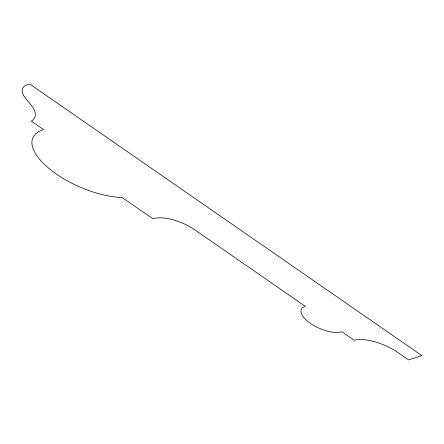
<?xml version="1.0" encoding="UTF-8"?>
<svg xmlns="http://www.w3.org/2000/svg" width="444" height="444" viewBox="0 0 444 444"><rect width="100%" height="100%" fill="white"/><g stroke="black" fill="none" stroke-linecap="round" stroke-linejoin="round"><path stroke-width="0.67" d="M421.8 355.561L408.585 359.901L396.753 351.704A34.721 14.619 23.4 0 0 354.218 340.232L341.969 331.746A24.259 10.212 23.4 0 1 310.384 323.36A24.259 10.212 23.4 0 1 305.222 306.299L194.988 229.948A32.345 13.62 23.4 0 0 152.869 218.764L122.244 197.552A62.848 26.462 23.4 0 1 47.625 167.316A62.848 26.462 23.4 0 1 43.595 129.593L31.346 121.112A37.857 15.94 23.4 0 0 30.902 104.756L25.68 98.413A29.67 12.493 23.4 0 1 29.842 84.099L421.8 355.561"/></g></svg>
